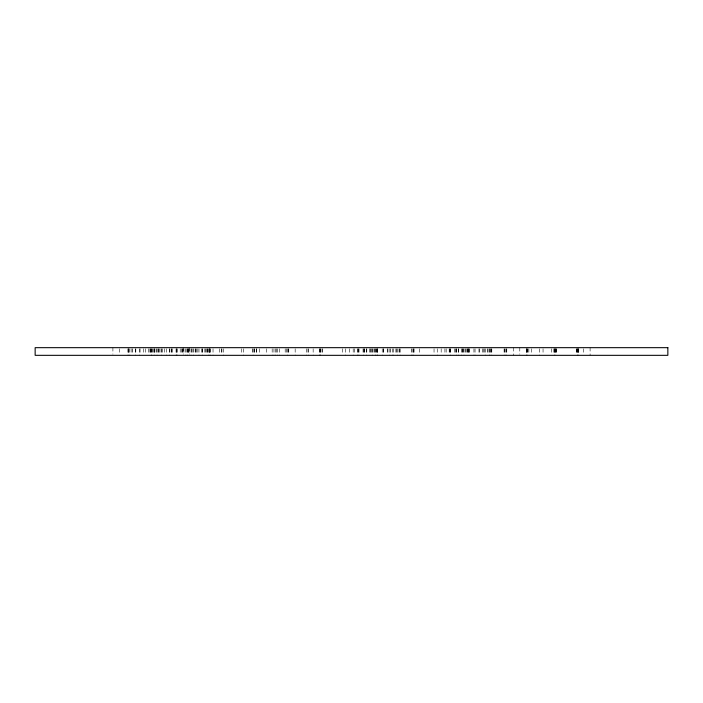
<?xml version="1.0" encoding="UTF-8"?>
<svg xmlns="http://www.w3.org/2000/svg" width="703" height="703" viewBox="0 0 703 703"><rect width="100%" height="100%" fill="white"/><g stroke="black" fill="none" stroke-linecap="round" stroke-linejoin="round"><path stroke-width="0.53" stroke-dasharray="3.52 2.64" d="M590.098 347.669L590.098 355.331M583.701 348.758L583.701 354.242M578.754 348.758L578.754 354.242M578.437 348.758L578.437 354.242M578.244 348.758L578.244 355.331M577.84 348.758L577.84 355.331M577.506 348.758L577.506 355.331M577.26 348.758L577.26 354.242M576.706 348.758L576.706 354.242M576.258 348.758L576.258 354.242M556.293 348.758L556.293 354.242M556.064 348.758L556.064 354.242M555.845 348.758L555.845 354.242M555.265 348.758L555.265 354.242M555.001 348.758L555.001 355.331M554.421 348.758L554.421 355.331M554.228 348.758L554.228 354.242M553.885 348.758L553.885 354.242M551.521 348.758L551.521 354.242M543.05 348.758L543.05 354.242M539.579 348.758L539.579 355.331M531.512 348.758L531.512 354.242M528.849 348.758L528.849 354.242M527.812 348.758L527.812 354.242M527.663 348.758L527.663 355.331M526.784 348.758L526.784 355.331M526.565 348.758L526.565 354.242M526.389 348.758L526.389 355.331M519.798 347.669L519.798 354.242M513.401 347.669L513.401 355.331M506.775 348.758L506.775 354.242M506.599 348.758L506.599 355.331M505.193 348.758L505.193 355.331M504.728 348.758L504.728 354.242M504.104 348.758L504.104 355.331M491.801 348.758L491.801 355.331M491.538 348.758L491.538 354.242M490.756 348.758L490.756 354.242M489.973 348.758L489.973 355.331M489.446 348.758L489.446 355.331M488.058 348.758L488.058 354.242M487.61 348.758L487.61 354.242M485.255 348.758L485.255 355.331M484.367 348.758L484.367 354.242M483.576 348.758L483.576 354.242M482.372 348.758L482.372 354.242M479.657 348.758L479.657 354.242M478.971 348.758L478.971 354.242M475.043 348.758L475.043 355.331M473.936 348.758L473.936 355.331M469.165 348.758L469.165 354.242M469.015 348.758L469.015 354.242M468.804 348.758L468.804 354.242M468.295 348.758L468.295 354.242M467.697 348.758L467.697 354.242M467.205 348.758L467.205 354.242M466.107 348.758L466.107 354.242M465.685 348.758L465.685 354.242M464.015 348.758L464.015 355.331M463.734 348.758L463.734 354.242M462.785 348.758L462.785 354.242M462.214 348.758L462.214 354.242M461.344 348.758L461.344 355.331M458.514 348.758L458.514 354.242M458.356 348.758L458.356 355.331M456.361 348.758L456.361 355.331M456.212 348.758L456.212 354.242M455.254 348.758L455.254 354.242M454.779 348.758L454.779 354.242M450.72 348.758L450.72 354.242M450.333 348.758L450.333 355.331M449.727 348.758L449.727 354.242M449.199 348.758L449.199 354.242M446.168 348.758L446.168 354.242M444.92 348.758L444.92 354.242M441.176 348.758L441.176 354.242M437.248 348.758L437.248 355.331M434.041 348.758L434.041 354.242M419.673 348.758L419.673 354.242M414.076 348.758L414.076 354.242M413.724 348.758L413.724 354.242M413.276 348.758L413.276 355.331M412.116 348.758L412.204 355.331M411.58 348.758L411.58 355.331M400.086 348.758L400.086 355.331M399.822 348.758L399.822 354.242M399.032 348.758L399.032 354.242M397.731 348.758L397.731 355.331M396.343 348.758L396.343 354.242M395.894 348.758L395.894 354.242M393.539 348.758L393.539 355.331M392.643 348.758L392.643 355.331M390.657 348.758L390.657 354.242M389.849 348.758L389.849 355.331M387.942 348.758L387.942 354.242M387.256 348.758L387.256 354.242M383.451 348.758L383.451 354.242M383.328 348.758L383.328 354.242M382.221 348.758L382.221 355.331M377.441 348.758L377.441 355.331M377.3 348.758L377.3 355.331M377.089 348.758L377.089 354.242M376.571 348.758L376.571 354.242M375.982 348.758L375.982 355.331M375.49 348.758L375.49 355.331M374.383 348.758L374.383 354.242M373.97 348.758L373.97 354.242M372.291 348.758L372.291 355.331M372.01 348.758L372.01 354.242M371.07 348.758L371.07 354.242M370.499 348.758L370.499 354.242M369.708 348.758L369.62 354.242M366.799 348.758L366.799 354.242M366.632 348.758L366.632 355.331M364.637 348.758L364.637 354.242M364.497 348.758L364.497 354.242M363.539 348.758L363.539 355.331M363.064 348.758L363.064 354.242M359.005 348.758L359.005 355.331M358.618 348.758L358.618 354.242M358.012 348.758L358.012 355.331M357.484 348.758L357.484 355.331M354.444 348.758L354.444 354.242M353.196 348.758L353.196 355.331M349.453 348.758L349.453 354.242M345.533 348.758L345.533 355.331M342.326 348.758L342.326 354.242M322.361 348.758L322.361 354.242M322 348.758L322 354.242M320.489 348.758L320.489 355.331M320.401 348.758L320.401 355.331M319.865 348.758L319.865 355.331M319.549 348.758L319.549 355.331M313.151 348.758L313.151 355.331M308.722 348.758L308.722 355.331M307.967 348.758L307.967 354.242M306.578 348.758L306.578 355.331M295.163 348.758L295.163 355.331M288.766 348.758L288.766 354.242M288.573 348.758L288.573 354.242M287.545 348.758L287.545 355.331M286.639 348.758L286.639 354.242M285.19 348.758L285.19 354.242M279.486 348.758L279.486 355.331M277.676 348.758L277.676 355.331M276.683 348.758L276.683 354.242M275.567 348.758L275.567 355.331M273.959 348.758L273.959 355.331M272.175 348.758L272.175 355.331M266.648 348.758L266.648 354.242M259.697 348.758L259.697 354.242M256.49 348.758L256.49 354.242M256.314 348.758L256.314 354.242M254.706 348.758L254.706 354.242M254.17 348.758L254.17 354.242M253.098 348.758L253.098 355.331M252.57 348.758L252.57 354.242M243.3 348.758L243.3 355.331M241.691 348.758L241.691 354.242M223.51 348.758L223.51 355.331M221.902 348.758L221.902 354.242M221.366 348.758L221.366 354.242M219.424 348.758L219.424 354.242M213.027 348.758L213.027 355.331M210.672 348.758L210.672 355.331M209.96 348.758L209.96 354.242M209.424 348.758L209.424 354.242M209.38 348.758L209.38 354.242M209.002 348.758L209.037 355.331M208.932 348.758L208.932 355.331M207.737 348.758L207.737 354.242M207.464 348.758L207.464 354.242M206.26 348.758L206.26 354.242M205.504 348.758L205.504 354.242M204.845 348.758L204.845 354.242M202.649 348.758L202.649 355.331M202.394 348.758L202.394 354.242M201.638 348.758L201.638 354.242M198.984 348.758L198.984 355.331M197.833 348.758L197.833 354.242M196.594 348.758L196.594 354.242M195.285 348.758L195.285 354.242M195.162 348.758L195.162 354.242M193.43 348.758L193.43 355.331M192.85 348.758L192.85 354.242M191.286 348.758L191.286 354.242M191.023 348.758L191.023 355.331M189.599 347.669L189.599 354.242M189.037 348.758L189.037 354.242M188.747 348.758L188.747 354.242M188.43 348.758L188.43 354.242M187.85 348.758L187.85 355.331M187.139 348.758L187.139 354.242M186.998 348.758L186.998 355.331M185.487 348.758L185.487 355.331M183.905 348.758L183.905 354.242M183.202 347.669L183.202 354.242M182.833 348.758L182.833 354.242M182.411 348.758L182.411 354.242M181.479 348.758L181.479 354.242M180.214 348.758L180.214 354.242M177.525 348.758L177.525 355.331M176.743 348.758L176.743 355.331M176.638 348.758L176.638 355.331M176.066 348.758L176.066 355.331M172.349 348.758L172.349 354.242M171.453 348.758L171.453 354.242M171.277 348.758L171.277 354.242M169.854 348.758L169.854 354.242M169.669 348.758L169.669 355.331M166.462 348.758L166.462 355.331M164.344 348.758L164.344 354.242M162.542 348.758L162.542 354.242M161.295 348.758L161.295 355.331M161.005 348.758L161.005 354.242M159.616 348.758L159.616 354.242M158.623 348.758L158.623 354.242M158.149 348.758L158.149 354.242M157.068 348.758L157.068 355.331M156.303 348.758L156.303 354.242M154.915 348.758L154.915 354.242M154.344 348.758L154.344 354.242M154.159 348.758L154.159 355.331M153.14 348.758L153.14 354.242M152.736 348.758L152.736 354.242M151.751 348.758L151.751 355.331M151.488 348.758L151.488 355.331M150.741 348.758L150.741 354.242M150.6 348.758L150.6 354.242M149.888 348.758L149.888 354.242M148.623 348.758L148.623 354.242M145.363 348.758L145.363 354.242M143.711 348.758L143.711 354.242M140.055 348.758L140.055 354.242M139.44 348.758L139.44 355.331M135.802 348.758L135.802 354.242M135.565 348.758L135.565 355.331M132.366 348.758L132.366 354.242M131.883 348.758L131.883 354.242M129.914 348.758L129.914 355.331M128.939 348.758L128.939 355.331M128.447 348.758L128.447 354.242M128.201 348.758L128.201 354.242M127.955 348.758L127.955 355.331M119.299 348.758L119.299 354.242M112.902 347.669L112.902 354.242"/><path stroke-width="1.05" d="M667.85 347.669L35.15 347.669L35.15 355.331L667.85 355.331L667.85 347.669"/></g></svg>
